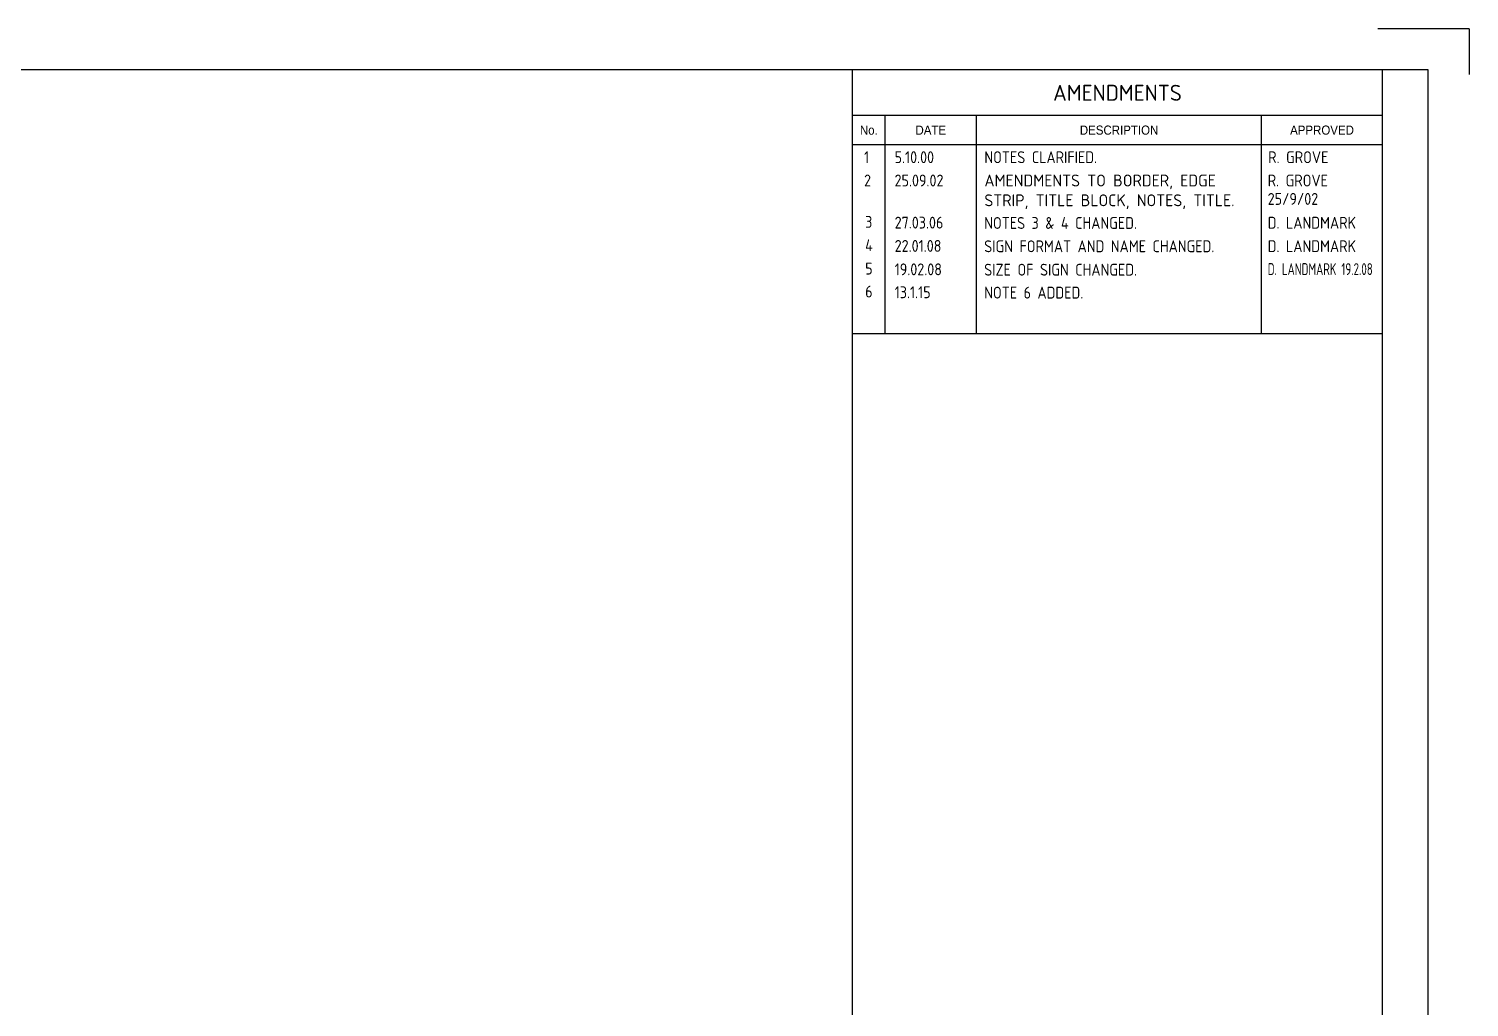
# Model space of a CAD drawing. Extents: x 0 to 420, y 0 to 297.
# Drawn here: x 262.3 to 420, y 189.9 to 297 of the extents above; entities that cross this region are included whole.
import ezdxf
from ezdxf.enums import TextEntityAlignment as Align

# ---------------------------------------------------------------- set-up
doc = ezdxf.new("R2010")
doc.units = 0
doc.header["$LTSCALE"] = 12
doc.linetypes.add('CENTERX2', pattern=[101.6, 63.5, -12.7, 12.7, -12.7])
doc.layers.get('0').update_dxf_attribs({"linetype": 'CONTINUOUS'})
for name, color, linetype in [('L25', 1, 'CONTINUOUS'), ('T25', 1, 'CONTINUOUS'), ('TBLK18', 4, 'CONTINUOUS'), ('TBLK25', 1, 'CONTINUOUS'), ('TBLK35', 3, 'CONTINUOUS'), ('TBLK50', 7, 'CONTINUOUS')]:
    doc.layers.add(name, color=color, linetype=linetype)
doc.styles.add('HELVL', font='helvl.shx')
doc.styles.add('ISO', font='iso3098b.shx')
doc.styles.add('ISO3098B', font='iso3098b')

# ---------------------------------------------------------------- blocks, each defined once
blk = doc.blocks.new('A3AMEND')
at = {"layer": 'TBLK25'}
for p, q in [((0, -5), (-58, -5)), ((-54.43, -28.9), (-54.43, -5)), ((-44.43, -28.9), (-44.43, -5)), ((-13.22, -28.9), (-13.22, -5)), ((0, -8.2), (-58, -8.2)), ((0, -28.9), (-58, -28.9))]:
    blk.add_line(p, q, dxfattribs=at)
at = {"layer": 'TBLK18', "style": 'HELVL', "width": 0.9}
for s, p in [('No.', (-56.21, -7.09)), ('DATE', (-49.43, -7.09)), ('DESCRIPTION', (-28.82, -7.09)), ('APPROVED', (-6.61, -7.09))]:
    blk.add_text(s, height=1, dxfattribs=at).set_placement(p, align=Align.CENTER)
at = {"layer": 'TBLK25', "style": 'ISO'}
blk.add_text('AMENDMENTS', height=1.75, dxfattribs=at).set_placement((-29, -3.38), align=Align.CENTER)
blk = doc.blocks.new('A3BBLK')
at = {"layer": 'TBLK25'}
for q in [(410, 297), (420, 292)]:
    blk.add_line((420, 297), q, dxfattribs=at)
at = {"layer": 'TBLK50'}
for p, q in [((415.5, 292.5), (13, 292.5)), ((352.5, 4.5), (352.5, 292.5)), ((415.5, 4.5), (415.5, 292.5))]:
    blk.add_line(p, q, dxfattribs=at)
blk = doc.blocks.new('a3_in_vtblk_signs')
at = {"layer": 'TBLK35'}
blk.add_line((410.5, 57), (410.5, 292.5), dxfattribs=at)
blk.add_blockref('A3BBLK', (0, 0))
at = {"layer": 'TBLK18', "style": 'ISO'}
blk.add_attdef('MR_DIRECTORATE', text='', height=1.5, dxfattribs=at).set_placement((381.5, 67.12), align=Align.CENTER)
for tag, p in [('STREET_NAME', (355.51, 61.1)), ('SUBURB_POSTCODE', (388.49, 61.1)), ('TELEPHONE_NO.', (368.31, 58.84)), ('FAX_NO.', (393.56, 58.84))]:
    blk.add_attdef(tag, p, '', height=1.5, dxfattribs=at)
at = {"layer": 'TBLK25', "style": 'ISO'}
for tag, height, p in [('MR_BRANCH', 2, (381.5, 64.2)), ('ROAD_SECTION', 1.75, (384.5, 29.16)), ('SLK', 1.75, (384.5, 26.11)), ('CHAINAGE', 1.75, (384.5, 19.21)), ('DRG_TYPE_03', 1.75, (360.51, 11.5)), ('DRG_TYPE_02', 1.75, (360.51, 8.36)), ('DRG_TYPE_01', 1.75, (360.3, 5.42))]:
    blk.add_attdef(tag, text='', height=height, dxfattribs=at).set_placement(p, align=Align.CENTER)
for tag, p, height in [('FILE_NUMBER', (371.77, 53.24), 2.5), ('DESIGNED_/_DRAWN', (371.77, 48.49), 2), ('DATE', (402.9, 48.49), 2), ('VERIFIED', (371.77, 43.49), 2), ('DATE', (402.9, 43.4), 2), ('APPROVED', (371.77, 38.49), 2), ('DATE', (402.9, 38.39), 2), ('LOCAL_AUTHORITY', (370.48, 16.73), 1.25)]:
    blk.add_attdef(tag, p, '', height=height, dxfattribs=at)
at = {"layer": 'TBLK35', "style": 'ISO', "width": 0.9}
for tag, p in [('ROAD_PROJECT&NUMBER', (384.5, 32.23)), ('DRAWING_DESCRIPTION', (384.5, 22.29))]:
    blk.add_attdef(tag, text='', height=2.5, dxfattribs=at).set_placement(p, align=Align.CENTER)
at = {"layer": 'TBLK50', "style": 'ISO'}
blk.add_attdef('DRG_NUMBER', (370.5, 6.02), '', height=5, dxfattribs=at)

msp = doc.modelspace()

# ---------------------------------------------------------------- block references
at = {"layer": 'T25'}
msp.add_blockref('a3_in_vtblk_signs', (0, 0), dxfattribs=at)
at = {"layer": 'TBLK25', "linetype": 'CENTERX2'}
msp.add_blockref('A3AMEND', (410.5, 292.5), dxfattribs=at)

# ---------------------------------------------------------------- texts
at = {"layer": 'L25', "style": 'ISO3098B', "width": 0.9}
for s, p in [('3', (353.887987, 275.21055)), ('27.03.06', (357.118374, 275.132061)), ('NOTES 3 & 4 CHANGED.', (366.914622, 275.092817)), ('4', (353.887987, 272.660144)), ('22.01.08', (357.118374, 272.581654)), ('SIGN FORMAT AND NAME CHANGED.', (366.914622, 272.54241)), ('5', (353.887987, 270.095271)), ('19.02.08', (357.118374, 270.016781)), ('SIZE OF SIGN CHANGED.', (366.914622, 269.977537)), ('6', (353.887987, 267.585439)), ('13.1.15', (357.118374, 267.50695)), ('NOTE 6 ADDED.', (366.914622, 267.467705))]:
    msp.add_text(s, height=1.3, dxfattribs=at).set_placement(p)
at = {"layer": 'T25', "style": 'ISO'}
for s, width, p in [('1', 0.9, (353.763807, 282.291328)), ('5.10.00', 0.9, (357.105555, 282.291328)), ('NOTES CLARIFIED.', 0.9, (366.933534, 282.291328)), ('R. GROVE', 0.9, (397.992094, 282.291328)), ('2', 0.9, (353.763807, 279.742504)), ('25.09.02', 0.9, (357.105555, 279.742504)), ('R. GROVE', 0.9, (397.945825, 279.742504)), ('25/9/02', 0.9, (397.945825, 277.727341)), ('D. LANDMARK', 0.9, (397.945825, 275.119359)), ('D. LANDMARK', 0.9, (397.945825, 272.554486)), ('D. LANDMARK 19.2.08', 0.7, (397.945825, 270.044654))]:
    msp.add_text(s, height=1.3, dxfattribs=dict(at, width=width)).set_placement(p)
at = {"layer": 'T25', "insert": (366.933534, 281.042504), "char_height": 1.3, "width": 29.9673952, "attachment_point": 1, "style": 'ISO'}
msp.add_mtext('AMENDMENTS TO BORDER, EDGE  STRIP, TITLE BLOCK, NOTES, TITLE.', dxfattribs=at)

doc.saveas('drawing.dxf')
